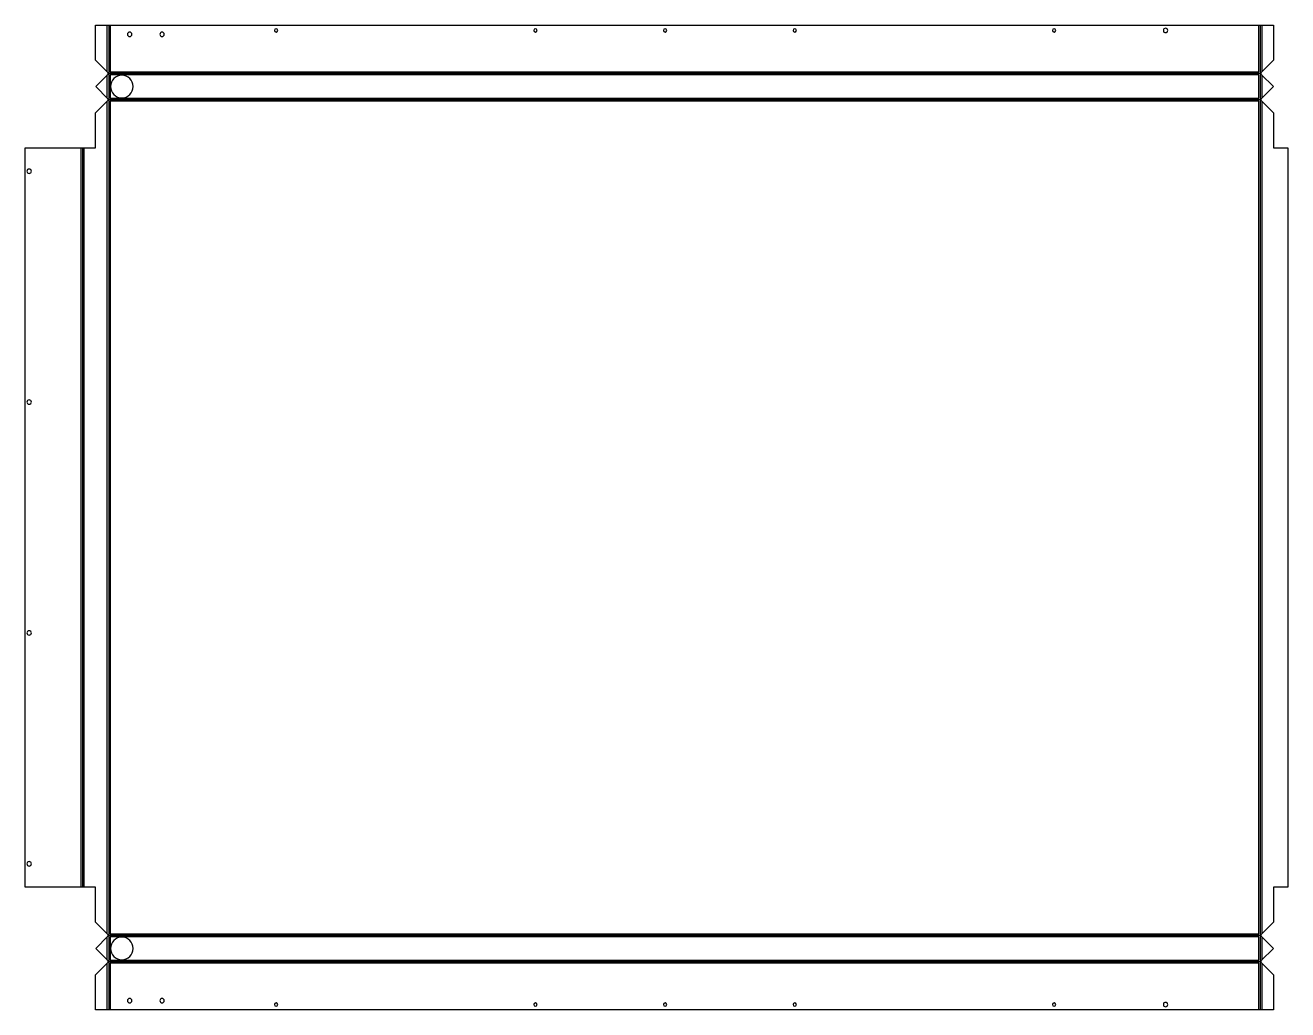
# Model space of a CAD drawing. Header units: millimetres. Extents: x -54 to 919, y 0 to 759.
import ezdxf

# ---------------------------------------------------------------- set-up
doc = ezdxf.new("R2010")
doc.units = ezdxf.units.MM

msp = doc.modelspace()

# ---------------------------------------------------------------- linework, layer by layer
at = {"layer": 'BEND'}
for p, q in [((10.08, 759.05), (10.08, 721.92)), ((898.34, 721.92), (898.34, 759.05)), ((898.69, 721.92), (9.74, 721.92)), ((10.08, 721.92), (10.08, 701.65)), ((898.34, 701.65), (898.34, 721.92)), ((898.69, 701.65), (9.74, 701.65)), ((10.08, 701.65), (10.08, 57.39)), ((898.34, 57.39), (898.34, 701.65)), ((-10.18, 664.42), (-10.18, 94.62)), ((9.74, 57.39), (898.69, 57.39)), ((10.08, 57.39), (10.08, 37.13)), ((898.34, 37.13), (898.34, 57.39)), ((9.74, 37.13), (898.69, 37.13)), ((10.08, 37.13), (10.08, 0)), ((898.34, 0), (898.34, 37.13))]:
    msp.add_line(p, q, dxfattribs=at)
at = {"layer": 'BEND_EXTENT'}
for p, q in [((8.95, 723.12), (8.95, 759.05)), ((11.21, 759.05), (11.21, 723.05)), ((897.21, 723.05), (897.21, 759.05)), ((899.47, 759.05), (899.47, 723.12)), ((8.95, 702.86), (8.95, 720.72)), ((11.21, 723.05), (897.21, 723.05)), ((899.47, 720.72), (899.47, 702.86)), ((8.95, 58.59), (8.95, 700.45)), ((899.47, 700.45), (899.47, 58.59)), ((-11.31, 94.62), (-11.31, 664.42)), ((-9.05, 664.42), (-9.05, 94.62)), ((8.95, 38.33), (8.95, 56.19)), ((899.47, 56.19), (899.47, 38.33)), ((8.95, 0), (8.95, 35.93)), ((897.21, 36), (11.21, 36)), ((11.21, 36), (11.21, 0)), ((897.21, 0), (897.21, 36)), ((899.47, 35.93), (899.47, 0))]:
    msp.add_line(p, q, dxfattribs=at)
for points in [[(897.21, 702.79), (897.21, 720.79), (11.21, 720.79), (11.21, 702.79)], [(897.21, 58.52), (897.21, 700.52), (11.21, 700.52), (11.21, 58.52)], [(11.21, 56.26), (11.21, 38.26), (897.21, 38.26), (897.21, 56.26)]]:
    msp.add_lwpolyline(points, close=True, dxfattribs=at)
at = {"layer": 'INTERIOR_PROFILES', "extrusion": (0, 0, -1)}
for centre, radius in [((-26.21, 752.05), 1.7), ((-51.21, 752.05), 1.7), ((-139.21, 755.05), 1.26), ((-339.21, 755.05), 1.26), ((-439.21, 755.05), 1.26), ((-539.21, 755.05), 1.26), ((-739.21, 755.05), 1.26), ((-825.21, 755.05), 1.7), ((-20.21, 711.79), 8.75), ((51.31, 646.52), 1.7), ((51.31, 468.52), 1.7), ((51.31, 290.52), 1.7), ((51.31, 112.52), 1.7), ((-20.21, 47.26), 8.75), ((-26.21, 7), 1.7), ((-51.21, 7), 1.7), ((-139.21, 4), 1.26), ((-339.21, 4), 1.26), ((-439.21, 4), 1.26), ((-539.21, 4), 1.26), ((-739.21, 4), 1.26), ((-825.21, 4), 1.7)]:
    msp.add_circle(centre, radius, dxfattribs=at)
at = {"layer": 'OUTER_PROFILES'}
msp.add_lwpolyline([(9.44, 36.42, 0.414214), (9.44, 37.84), (0.02, 47.26), (9.44, 56.69, 0.414214), (9.44, 58.1), (0, 67.54), (0, 94.62), (-54.31, 94.62), (-54.31, 664.42), (0, 664.42), (0, 691.5), (9.44, 700.95, 0.414214), (9.44, 702.36), (0.02, 711.79), (9.44, 721.21, 0.414214), (9.44, 722.62), (0, 732.07), (0, 759.05), (908.42, 759.05), (908.42, 732.07), (898.98, 722.62, 0.414214), (898.98, 721.21), (908.4, 711.79), (898.98, 702.36, 0.414214), (898.98, 700.95), (908.42, 691.5), (908.42, 664.42), (919.47, 664.42), (919.47, 94.62), (908.42, 94.62), (908.42, 67.54), (898.98, 58.1, 0.414214), (898.98, 56.69), (908.4, 47.26), (898.98, 37.84, 0.414214), (898.98, 36.42), (908.42, 26.98), (908.42, 0), (0, 0), (0, 26.98)], format="xyb", close=True, dxfattribs=at)

doc.saveas('drawing.dxf')
